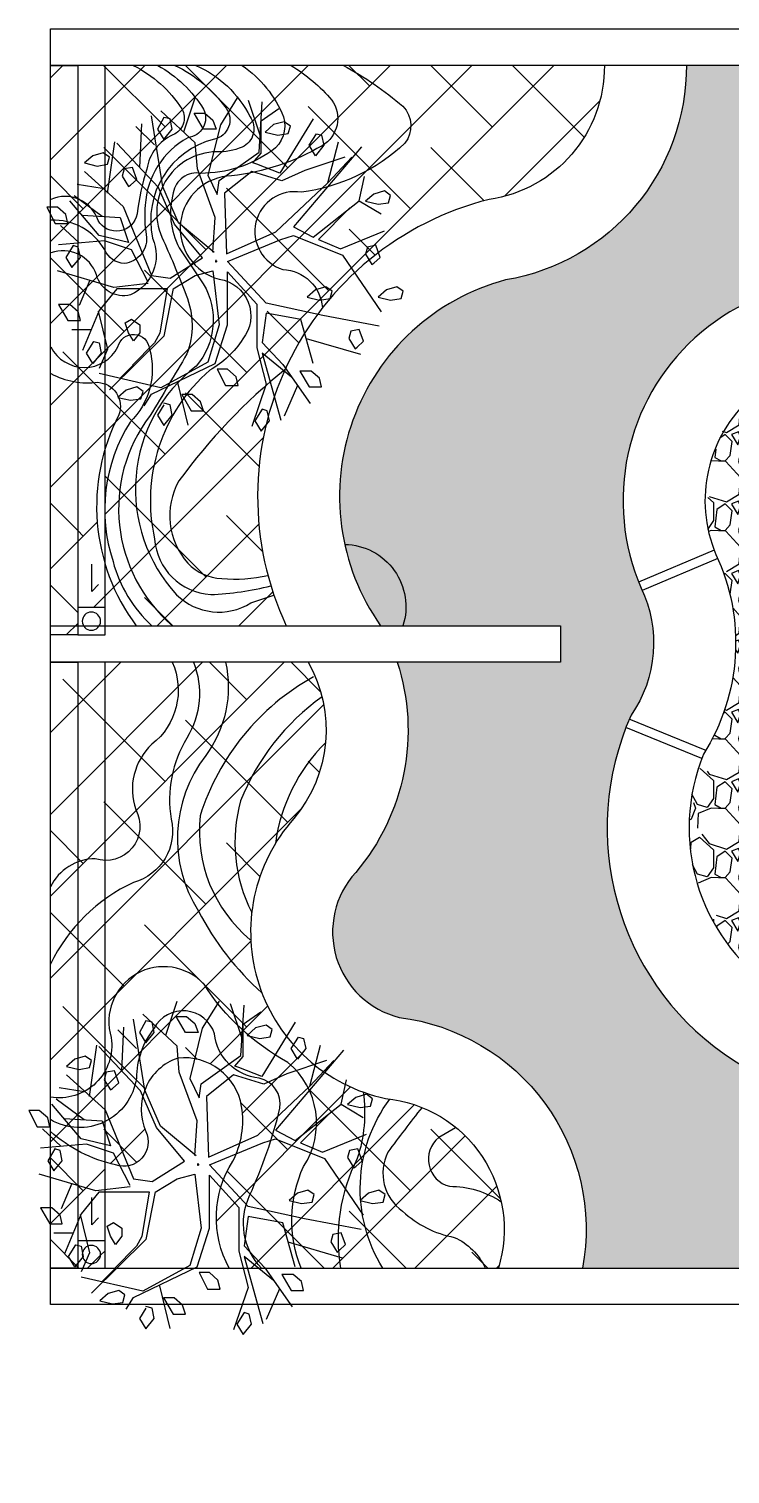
# Model space of a CAD drawing. Header units: millimetres. Extents: x -12551121 to 353735, y 112272 to 285506.
# Drawn here: x 79499 to 83349, y 152996 to 160927 of the extents above; entities that cross this region are included whole.
import ezdxf

# ---------------------------------------------------------------- set-up
doc = ezdxf.new("R2010")
doc.units = ezdxf.units.MM
doc.header["$MEASUREMENT"] = 0
for name, color, linetype in [('+AT9 - Trees', 3, 'Continuous'), ('+AT9-HATCH', 8, 'Continuous'), ('+AT9_Hardscape', 1, 'Continuous'), ('AM-LOW WALL', 2, 'Continuous'), ('AM-SCUPPERDRAIN', 2, 'Continuous'), ('SHEARWALL L9-L28', 4, 'Continuous')]:
    doc.layers.add(name, color=color, linetype=linetype)
pattern_1 = [(45, (4874355.9, 2835157.78), (-224.506403, 224.506403), []), (135, (4874355.9, 2835157.78), (-673.519209, 224.506403), [793.75, -476.25])]

# ---------------------------------------------------------------- blocks, each defined once
blk = doc.blocks.new('FT_1')
at = {"color": 0}
blk.add_lwpolyline([(-75, -75), (-75, 75), (75, 75), (75, -75)], close=True, dxfattribs=at)
blk.add_circle((0, 0), 50, dxfattribs=at)
blk = doc.blocks.new('T26')
at = {"color": 0, "linetype": 'Continuous'}
for points in [[(-471, 1882), (-304, 2376)], [(304, 2376), (61, 1985), (-122, 1251), (15, 970), (46, 1175), (624, 1589), (669, 2319)], [(639, 1837), (471, 2338)], [(-30, 129), (-548, 559), (-776, 1084), (-943, 2118)], [(-46, 133), (-15, 635), (-274, 1346), (-304, 1722), (-806, 2190)], [(654, 2042), (913, 2224)], [(-897, 1692), (-1171, 1962)], [(-1110, 1365), (-1080, 2000)], [(1414, 2072), (928, 1281), (593, 1411), (532, 1433), (654, 1574), (654, 2034)], [(-1916, 1308), (-1354, 798), (-943, -209), (-669, -247), (-198, 49), (-608, 540), (-837, 1072), (-1445, 1719)], [(-1582, 989), (-1475, 1738)], [(1627, 1141), (1780, 1738)], [(1871, 1513), (1293, 1319), (958, 1171), (517, 1308), (122, 989), (152, 110), (867, 430), (1627, 1141), (1977, 1513)], [(2114, 1665), (1125, 502), (1414, 350), (2084, 878), (2403, 688)], [(-1658, 1061), (-2023, 1118)], [(2084, 878), (2160, 1232)], [(-1947, 669), (-1399, 635), (-1278, 274), (-1703, 373), (-2129, 878)], [(-1658, 650), (-2068, 951)], [(1947, 776), (1491, 316), (1810, 183), (2449, 445)], [(-1992, 266), (-2266, 521)], [(-989, -304), (-1232, 167), (-1627, 297), (-2297, 240)], [(2373, -943), (1551, -791), (730, -608), (167, -4), (943, 316), (1125, 373), (1840, 87), (2403, -734)], [(-15, 0), (0, 0), (0, 19)], [(0, -19), (0, 0), (15, 0)], [(-989, -323), (-1491, -380), (-2312, -137)], [(-624, -399), (-304, -209), (-46, -137), (46, -924), (-122, -1468), (-806, -1840), (-1703, -1635)], [(-1049, -2103), (-943, -1935), (-15, -1487), (167, -924), (167, -152), (593, -624), (593, -1259), (730, -1787), (517, -2403)], [(-1840, -274), (-1992, -643)], [(-776, -399), (-1445, -399), (-1703, -715), (-1947, -1297)], [(-624, -395), (-760, -1091), (-1551, -1871)], [(-776, -395), (-715, -395), (-821, -1046), (-897, -1186), (-1217, -1510)], [(-1719, -726), (-1582, -1281), (-1703, -1559)], [(1414, -1487), (1232, -848), (730, -757), (669, -1183), (973, -1502), (1369, -2068)], [(-1825, -996), (-2099, -996)], [(1308, -1122), (2099, -1354)], [(1095, -1688), (669, -1338), (943, -2312)], [(-1202, -1506), (-1399, -1700)], [(-563, -1764), (-411, -2384)], [(1186, -1806), (989, -2255)], [(-760, -2087), (-852, -2240), (-760, -2388), (-639, -2240), (-669, -2087), (-760, -2065)]]:
    blk.add_lwpolyline(points, dxfattribs=at)
for points in [[(0, 1924), (-183, 1924), (-319, 2156), (-167, 2156), (-46, 2053)], [(-669, 2072), (-760, 2091), (-852, 1924), (-760, 1772), (-639, 1924)], [(989, 2030), (837, 1989), (715, 1878), (897, 1837), (1049, 1859), (1080, 1966)], [(1445, 1536), (1354, 1688), (1460, 1856), (1536, 1837), (1567, 1688)], [(-1643, 1578), (-1795, 1536), (-1916, 1430), (-1734, 1384), (-1582, 1411), (-1551, 1513)], [(-1278, 1087), (-1247, 1106), (-1156, 1190), (-1217, 1365), (-1338, 1346), (-1369, 1236)], [(2449, 1023), (2297, 977), (2175, 875), (2357, 829), (2510, 852), (2540, 958)], [(-2342, 551), (-2160, 551), (-2190, 681), (-2312, 787), (-2464, 787)], [(-2008, 205), (-2084, 228), (-2190, 57), (-2099, -91), (-1977, 57)], [(2388, 57), (2327, 232), (2205, 205), (2175, 103), (2266, -49), (2297, -27)], [(1597, -373), (1445, -414), (1323, -521), (1506, -567), (1658, -544), (1688, -437)], [(2479, -414), (2357, -521), (2540, -567), (2692, -544), (2722, -437), (2631, -373)], [(-2008, -734), (-2129, -631), (-2297, -631), (-2160, -863), (-1977, -863)], [(-1323, -894), (-1232, -844), (-1110, -924), (-1110, -1042), (-1202, -1160), (-1278, -1042)], [(1962, -1015), (1932, -1122), (2023, -1274), (2053, -1251), (2145, -1164), (2084, -992)], [(-1795, -1487), (-1886, -1338), (-1780, -1167), (-1703, -1186), (-1673, -1338)], [(167, -1570), (15, -1570), (137, -1810), (319, -1810), (289, -1681)], [(1354, -1829), (1536, -1829), (1506, -1700), (1384, -1597), (1217, -1597)], [(-1156, -1829), (-1308, -1875), (-1430, -1981), (-1247, -2023), (-1095, -2004), (-1065, -1894)], [(-350, -1939), (-502, -1939), (-365, -2175), (-183, -2175), (-228, -2046)], [(563, -2323), (654, -2472), (776, -2323), (745, -2175), (669, -2152)]]:
    blk.add_lwpolyline(points, close=True, dxfattribs=at)

msp = doc.modelspace()

# ---------------------------------------------------------------- hatches: boundary and pattern name
at = {"layer": '+AT9-HATCH'}
h = msp.add_hatch(dxfattribs=at)
h.set_pattern_fill('ANSI38', color=62, scale=100)
h.set_pattern_definition(pattern_1)
h.paths.add_polyline_path([(80811.6, 157928.1, -0.082341), (80557.6, 157911.1, -0.198074), (80371.8, 157995, -0.321113), (80322.6, 158446.7, -0.065291), (80906, 159058.1, -0.228117), (82025.4, 159990.7, 0.375607), (82658.7, 160726.5), (81225.6, 160726.5), (80938.2, 160726.5, -0.077084), (81162.5, 160535.8, -0.437297), (81109.5, 160285.9, -0.10321), (80612.1, 160120.1, 0.869188), (80544.3, 159553, -0.578627), (80673, 159225.3, -0.12714), (80492.2, 159054.4, 0.275976), (80189.1, 158127.9, 0.374205), (80497, 157822.5, 0.050902), (80828, 157870.9, -0.008869)])
h.paths.add_polyline_path([(80844.4, 157819.8), (80717.9, 157776.7, -0.347496), (80310.2, 157822, -0.440965), (80416.9, 159076.2, 0.323003), (80456.6, 159527.7), (80324.3, 159725.6, -0.191566), (80291.9, 160027.7, -0.418677), (80442.8, 160134, 0.152202), (80832.9, 160257.4, 0.323075), (80896.3, 160444, 0.150646), (80669.7, 160726.5), (80414.9, 160726.5, -0.173779), (80713.3, 160444.9, -0.475148), (80669.4, 160277.9, -0.110964), (80529.1, 160252.5, 0.555657), (80238, 159764.6, -0.015607), (80361.6, 159466.1, -0.191219), (80366.3, 159143, -0.005414), (80164.2, 158805.1, 0.398077), (80287.8, 157651.5), (80912.1, 157651.5, -0.02702)])
h.paths.add_polyline_path([(79917.2, 159835, 0.529597), (80093.1, 159911.5, -0.049072), (80147, 160157.3, -0.259096), (80289.3, 160344.6, 0.46164), (80338.4, 160487.3, 0.135838), (80071.3, 160726.5), (79917.2, 160726.5), (79917.2, 159835)], is_closed=False)
h.paths.add_polyline_path([(79917.2, 160726.5), (79767.2, 160726.5), (79767.2, 159994.8, -0.227168), (79878.6, 159875.4, 0.12224), (79917.2, 159835), (79917.2, 160726.5)], is_closed=False)
h.paths.add_polyline_path([(79767.2, 157751.5), (79767.2, 158988.1), (79767.2, 159071.9), (79767.2, 159691.4), (79767.2, 159848.8), (79767.2, 159994.8), (79767.2, 160726.5), (79617.2, 160726.5), (79617.1, 157651.5), (79767.2, 157651.5)])
h.paths.add_polyline_path([(79917.2, 159835, -0.12224), (79878.6, 159875.4, 0.227168), (79767.2, 159994.8), (79767.2, 159848.8, -0.160196), (79915.5, 159713.7, 0.008606), (79917.2, 159709.9), (79917.2, 159835)], is_closed=False)
h.paths.add_polyline_path([(79767.2, 159071.9), (79767.2, 159691.4), (79767.2, 159848.8), (79767.2, 159994.8), (79767.2, 160726.5), (79617.2, 160726.5), (79617.2, 157601.5), (79767.2, 157601.5), (79767.2, 158988.1)])
h.paths.add_polyline_path([(79767.2, 159691.4, -0.205343), (79869.4, 159577.8, 0.1495), (79917.2, 159500.7), (79917.2, 159709.9, -0.008606), (79915.5, 159713.7, 0.160196), (79767.2, 159848.8)])
h.paths.add_polyline_path([(80300.4, 160726.5), (80206.9, 160726.5, -0.126532), (80458.3, 160486.3, -0.516372), (80371.8, 160329.6, 0.258905), (80137.8, 159959, 0.06717), (80143.5, 159797.3, -0.431316), (80022.4, 159639.5, -0.274844), (79917.2, 159709.9), (79917.2, 159500.7, 0.245437), (80056.8, 159466.8, 0.410097), (80178.5, 159778, -0.407508), (80517.1, 160321.2, 0.539524), (80582.1, 160491.3, 0.124208)])
h.paths.add_polyline_path([(79917.2, 159709.9, 0.274844), (80022.4, 159639.5, 0.431316), (80143.5, 159797.3, -0.06717), (80137.8, 159959, -0.258905), (80371.8, 160329.6, 0.516372), (80458.3, 160486.3, 0.126532), (80206.9, 160726.5), (80071.3, 160726.5, -0.135838), (80338.4, 160487.3, -0.46164), (80289.3, 160344.6, 0.259096), (80147, 160157.3, 0.049072), (80093.1, 159911.5, -0.529597), (79917.2, 159835)])
h.paths.add_polyline_path([(79917.2, 158622), (79917.2, 158348.2, -0.124911), (80054.7, 158769.5, 0.274773), (80160.9, 159170.5, 0.861184), (79987.9, 159181.3, -0.130426), (79917.2, 159102.4), (79917.2, 158978.5, -0.408389), (79993.2, 158809.7, 0.046276)])
h.paths.add_polyline_path([(79917.2, 158978.5, 0.077002), (79877.7, 158987.3, -0.06264), (79767.2, 158988.1), (79767.2, 157751.5), (79917.2, 157751.5), (79917.2, 157991, -0.146968), (79917.2, 158622), (79917.2, 158978.5)], is_closed=False)
h.paths.add_polyline_path([(79767.2, 159071.9), (79767.2, 159691.4), (79767.2, 159848.8), (79767.2, 159994.8), (79767.2, 160726.5), (79617.2, 160726.5), (79617.1, 157651.5), (79767.2, 157651.5), (79767.2, 157751.5), (79767.2, 158988.1)])
h.paths.add_polyline_path([(79917.2, 159500.7, -0.1495), (79869.4, 159577.8, 0.205343), (79767.2, 159691.4), (79767.2, 159071.9, 0.192219), (79917.2, 159102.4), (79917.2, 159500.7)], is_closed=False)
h.paths.add_polyline_path([(79917.2, 159102.4, -0.192219), (79767.2, 159071.9), (79767.2, 158988.1, 0.06264), (79877.7, 158987.3, -0.077002), (79917.2, 158978.5), (79917.2, 159102.4)], is_closed=False)
h.paths.add_polyline_path([(80088, 157651.5), (80174.2, 157651.5, -0.144337), (79960.9, 158004.7, -0.063383), (79917.2, 158228), (79917.2, 157991, 0.087307)])
h.paths.add_polyline_path([(79917.2, 157991), (79917.2, 157751.5), (79917.2, 157651.5), (80088, 157651.5, -0.087307)])
h.paths.add_polyline_path([(80669.7, 160726.5, -0.150646), (80896.3, 160444, -0.323075), (80832.9, 160257.4, -0.152202), (80442.8, 160134, 0.418677), (80291.9, 160027.7, 0.191566), (80324.3, 159725.6), (80456.6, 159527.7, -0.323003), (80416.9, 159076.2, 0.440965), (80310.2, 157822, 0.347496), (80717.9, 157776.7), (80844.4, 157819.8, -0.007985), (80828, 157870.9, -0.050902), (80497, 157822.5, -0.374205), (80189.1, 158127.9, -0.275976), (80492.2, 159054.4, 0.12714), (80673, 159225.3, 0.578627), (80544.3, 159553, -0.869188), (80612.1, 160120.1, 0.10321), (81109.5, 160285.9, 0.437297), (81162.5, 160535.8, 0.077084), (80938.2, 160726.5), (80669.7, 160726.5)], is_closed=False)
h.paths.add_polyline_path([(80300.4, 160726.5, -0.124208), (80582.1, 160491.3, -0.539524), (80517.1, 160321.2, 0.407508), (80178.5, 159778, -0.410097), (80056.8, 159466.8, -0.245437), (79917.2, 159500.7), (79917.2, 159102.4, 0.130426), (79987.9, 159181.3, -0.861184), (80160.9, 159170.5, -0.274773), (80054.7, 158769.5, 0.124911), (79917.2, 158348.2, 0.033422), (79917.2, 158228, 0.063383), (79960.9, 158004.7, 0.144337), (80174.2, 157651.5), (80287.8, 157651.5, -0.398077), (80164.2, 158805.1, 0.005414), (80366.3, 159143, 0.191219), (80361.6, 159466.1, 0.015607), (80238, 159764.6, -0.555657), (80529.1, 160252.5, 0.110964), (80669.4, 160277.9, 0.475148), (80713.3, 160444.9, 0.173779), (80414.9, 160726.5)])
h.paths.add_polyline_path([(80906, 159058.1, 0.065291), (80322.6, 158446.7, 0.321113), (80371.8, 157995, 0.198074), (80557.6, 157911.1, 0.082341), (80811.6, 157928.1, -0.17386)], flags=16)
h.paths.add_polyline_path([(79917.2, 158622, -0.046276), (79993.2, 158809.7, 0.408389), (79917.2, 158978.5)], flags=16)
h = msp.add_hatch(dxfattribs=at)
h.set_pattern_fill('GRAVEL', color=252, scale=15, angle=270)
h.set_pattern_definition([(138.0127875, (4883302.352, 2848901.115), (-3428.99999979, 3048.00000024), [51.258216, -5074.572546]), (94.969741, (4883264.252, 2848935.405), (381.000021705, -4571.99999819), [87.960708, -8708.107334]), (42.5104471, (4883256.632, 2849023.035), (-4190.99999854, -3810.00000161), [62.022228, -6140.20842]), (177.273689, (4883161.382, 2849171.625), (7619.99999996, -381.0000008), [80.100678, -7929.965614]), (202.83365418, (4883081.372, 2849175.435), (4571.999999933, 1905.00000016), [78.545055, -7775.971162]), (267.273689, (4883008.982, 2849144.955), (381.0000008, 7619.99999996), [80.100678, -7929.965614]), (307.69424047, (4883005.172, 2849064.945), (-3810.000000285, 4952.99999978), [105.92905, -10486.967297]), (342.25532837, (4883069.942, 2848981.125), (8381.99999977, -2667.000000717), [100.007928, -9900.78849]), (31.42956562, (4883165.192, 2848950.645), (4952.999999734, 3048.00000043), [80.37195, -7956.831855]), (85.2363583, (4883233.772, 2848992.555), (-381.00000066, -4190.99999994), [91.756992, -4496.090543]), (132.3974378, (4883241.392, 2849083.995), (-4191.00000016, 4571.999999854), [118.661688, -11747.515877]), (48.8140748, (4883157.572, 2848794.435), (2286.00000019, 2666.99999984), [40.50068, -4009.584874]), (81.4692344, (4883184.242, 2848824.915), (-761.999999136, -4953.000000133), [77.052297, -7628.19585]), (135, (4883195.67, 2848901.11), (-381, 5e-13), [53.8814, -484.933966]), (113.1985905, (4883241.39, 2848927.785), (761.99999987, -1905.00000005), [29.016198, -2872.593355]), (201.8014095, (4883229.96, 2848954.455), (1143, 381.0000001), [41.034843, -2010.712949]), (300.9637565, (4883191.86, 2848939.215), (761.99999996, -1143), [66.64795, -2154.944723]), (71.5650512, (4883226.15, 2848882.06), (-381, -762), [48.19307, -1156.634718]), (286.38954033, (4883229.962, 2849175.435), (1143, -3810), [67.5132, -6683.824]), (340.34617594, (4883249.012, 2849110.665), (-4190.99999995, 1524.00000014), [56.63984, -5607.332352]), (203.1985905, (4883302.35, 2848882.065), (1905.00000005, 761.99999987), [58.032015, -2843.577538]), (253.61045967, (4883249.012, 2848859.205), (1142.99999973, 3810.00000008), [67.5132, -6683.824]), (249.4439548, (4882993.742, 2849175.435), (762, 1905), [65.10528, -3190.160147]), (204.7751406, (4882970.882, 2849114.475), (4190.99999897, 1905.00000227), [54.550818, -5400.539007]), (336.8014095, (4882921.35, 2848878.255), (1905.00000005, -761.9999999), [58.032015, -2843.577538]), (287.35402464, (4882974.692, 2848855.395), (-1524.00000032, 4952.9999999), [63.86741, -6322.856397]), (339.4439548, (4882921.352, 2849064.945), (-1905, 762), [32.55264, -3222.712787]), (11.3099325, (4882921.35, 2848901.115), (1524, 381), [19.42719, -1923.299245]), (75.9637565, (4882940.4, 2848904.92), (-381, -1143), [78.545055, -1492.358188]), (96.00900596, (4882959.452, 2848981.125), (381.0000002, -3809.99999998), [72.79005, -7206.20473]), (213.6900675, (4883157.57, 2848939.21), (762, 381), [54.948582, -1318.766454]), (263.1572266, (4883111.852, 2848908.735), (-761.99999966, -6477.00000004), [95.933514, -9497.40136]), (330.9453959, (4883100.422, 2848813.485), (-2666.99999998, 1524.00000004), [39.226236, -3883.408848]), (360, (4883134.7, 2848794.43), (381, 381), [22.86, -358.14]), (30.25643716, (4882970.882, 2848988.745), (-2667.0000001, -1523.99999981), [52.930044, -5240.091116]), (318.0127875, (4883016.602, 2849015.415), (3428.99999978, -3048.00000025), [102.516432, -5023.31433]), (270, (4883092.8, 2848946.83), (381, -381), [99.06, -281.94]), (235.3048465, (4883092.802, 2848847.775), (-2666.99999794, -3810.00000144), [60.241434, -5963.897509]), (164.0546041, (4883058.51, 2848798.245), (-1524, 380.99999997), [55.474362, -2718.247506]), (117.64597536, (4883005.172, 2848813.485), (-3809.999999495, 7239.000000266), [90.321765, -8941.869663]), (85.42607874, (4882963.262, 2848893.495), (381, 4953), [95.55442, -9459.876968])])
h.paths.add_polyline_path([(84920.4, 155759.8, -0.329551), (85820.3, 155911.1, 0.723695), (86863.5, 156827.1, -0.281381), (86771.4, 158338.6, 0.72447), (86036.3, 159136.8, -0.263731), (84347.4, 158993, 0.720238), (83271, 158043.2, -0.255579), (83202.8, 156946.4, 0.803232)])
h.paths.add_polyline_path([(83417.2, 157451.5), (83417.2, 157651.5), (86517.2, 157651.5), (86517.2, 157451.5)], flags=16)
h = msp.add_hatch(dxfattribs=at)
h.set_pattern_fill('ANSI38', color=62, scale=100)
h.set_pattern_definition(pattern_1)
h.paths.add_polyline_path([(82092.5, 154490.6, 0.248728), (81657.4, 155008.5, 0.008929), (81469.3, 154762.4, 0.368878), (81550.9, 154439.1, 0.142826), (81834.6, 154295.4, -0.183433), (82004.9, 154126.5), (82076.5, 154126.5, 0.128267)])
h.paths.add_polyline_path([(81210.5, 154126.5), (81442.3, 154126.5), (82004.9, 154126.5, 0.183433), (81834.6, 154295.4, -0.142826), (81550.9, 154439.1, -0.368878), (81469.3, 154762.4, -0.008929), (81657.4, 155008.5, 0.071716), (81457.3, 155057.8, -0.034069), (81335, 155092.4, -0.112603), (81301.9, 154727.5, 0.163369)])
h.paths.add_polyline_path([(79917.2, 156151.5), (79917.2, 155208.3, 0.165617), (79951.2, 155391.5, -0.797675), (80460.5, 155684, 0.125108), (80921.5, 155255.2, -0.382841), (81007.1, 154684.4, 0.206384), (80993.5, 154126.5), (81210.5, 154126.5, -0.163369), (81301.9, 154727.5, 0.112603), (81335, 155092.4, -0.218325), (80778.4, 155636.8, -0.088639), (80429.6, 156085.2, -0.314279), (80469.8, 156939.8, 0.218382), (80578.4, 157451.5), (80402.5, 157451.5, -0.238407), (80365.7, 157035.2, 0.17784), (80280, 156590.8, -0.403301), (80073.3, 156243.1, 0.047402)])
h.paths.add_polyline_path([(79917.2, 155208.3), (79917.2, 154930.5, 0.247247), (80089, 155168.5, -0.165687), (80186, 155442.5, -0.665978), (80518.4, 155412.6, 0.356132), (80763.7, 155168.6, -0.404504), (80877.1, 155004, -0.047449), (80711, 154525.8, 0.310246), (80776.5, 154126.5), (80993.5, 154126.5, -0.206384), (81007.1, 154684.4, 0.382841), (80921.5, 155255.2, -0.125108), (80460.5, 155684, 0.797675), (79951.2, 155391.5, -0.165617)])
h.paths.add_polyline_path([(80599.1, 154126.5), (80776.5, 154126.5, -0.310246), (80711, 154525.8, 0.047449), (80877.1, 155004, 0.404504), (80763.7, 155168.6, -0.356132), (80518.4, 155412.6, 0.665978), (80186, 155442.5, 0.165687), (80089, 155168.5, -0.247247), (79917.2, 154930.5), (79917.2, 154708.6, 0.018509), (79975.3, 154693.2, 0.663173), (80141.3, 154877, -0.438935), (80315.9, 155279.6, -0.396169), (80667, 155013.2, -0.161541), (80618.6, 154713.2, 0.27532)])
h.paths.add_polyline_path([(79917.2, 154708.6), (79917.2, 154930.5, -0.123746), (79767.2, 154897.9), (79767.2, 154771.2, 0.050173), (79917.2, 154708.6)], is_closed=False)
h.paths.add_polyline_path([(79917.2, 154276.5), (79917.2, 154708.6, -0.050173), (79767.2, 154771.2), (79767.2, 154276.5), (79917.2, 154276.5)], is_closed=False)
h.paths.add_polyline_path([(79767.2, 154276.5), (79767.2, 154771.2, -0.056475), (79617.2, 154875.8), (79617.2, 154126.5), (79767.2, 154126.5), (79767.2, 154276.5)], is_closed=False)
h.paths.add_polyline_path([(79767.2, 155079.5), (79767.2, 154897.9, 0.123746), (79917.2, 154930.5), (79917.2, 155208.3, -0.176465)])
h.paths.add_polyline_path([(79617.2, 155064.9), (79617.2, 154941.4, 0.12597), (79767.2, 154897.9), (79767.2, 155079.5, -0.132711), (79617.2, 155064.9)], is_closed=False)
h.paths.add_polyline_path([(79767.2, 154771.2), (79767.2, 154897.9, -0.12597), (79617.2, 154941.4), (79617.2, 154875.8, 0.056475), (79767.2, 154771.2)], is_closed=False)
h.paths.add_polyline_path([(79917.2, 154126.5), (79917.2, 154276.5), (79767.2, 154276.5), (79767.2, 154126.5)])
h.paths.add_polyline_path([(79917.2, 156151.5, -0.047402), (80073.3, 156243.1, 0.403301), (80280, 156590.8, -0.17784), (80365.7, 157035.2, 0.238407), (80402.5, 157451.5), (80285.5, 157451.5, -0.346969), (80173.7, 157001, 0.29469), (80085.6, 156642.4, -0.576196), (79917.2, 156363.8)])
h.paths.add_polyline_path([(79917.2, 156363.8, -0.073355), (79863.1, 156372.9, 0.089331), (79767.2, 156355.2), (79767.2, 156017.1, -0.052794), (79917.2, 156151.5), (79917.2, 156363.8)], is_closed=False)
h.paths.add_polyline_path([(79617.2, 155794.9, -0.070407), (79767.2, 156017.1), (79767.2, 156355.2, 0.191133), (79617.2, 156218.8), (79617.2, 155794.9)], is_closed=False)
h.paths.add_polyline_path([(79617.2, 155064.9, 0.132711), (79767.2, 155079.5), (79767.2, 156017.1, 0.070407), (79617.2, 155794.9), (79617.2, 155064.9)], is_closed=False)
h.paths.add_polyline_path([(79917.2, 156151.5, 0.052794), (79767.2, 156017.1), (79767.2, 155079.5, 0.176465), (79917.2, 155208.3), (79917.2, 156151.5)], is_closed=False)
h.paths.add_polyline_path([(79917.2, 156363.8, 0.576196), (80085.6, 156642.4, -0.29469), (80173.7, 157001, 0.346969), (80285.5, 157451.5), (79917.2, 157451.5)])
h.paths.add_polyline_path([(79917.2, 157451.5), (79767.2, 157451.5), (79767.2, 156355.2, -0.089331), (79863.1, 156372.9, 0.073355), (79917.2, 156363.8), (79917.2, 157451.5)], is_closed=False)
h.paths.add_polyline_path([(79617.2, 156218.8, -0.191133), (79767.2, 156355.2), (79767.2, 157451.5), (79617.2, 157451.5), (79617.2, 156218.8)], is_closed=False)
h.paths.add_polyline_path([(80778.4, 155636.8, -0.120956), (80722.5, 156078.6, -0.18838), (80661.6, 156691, -0.143891), (81108.4, 157261.2, 0.068182), (81032.4, 157451.5), (80578.4, 157451.5, -0.218382), (80469.8, 156939.8, 0.314279), (80429.6, 156085.2, 0.088639)])
h.paths.add_polyline_path([(80852.7, 156457.3, -0.045736), (80954.3, 156594.2, 0.239811), (81108.4, 157261.2, 0.143891), (80661.6, 156691, 0.18838), (80722.5, 156078.6, -0.108452)])
h.paths.add_polyline_path([(79892.2, 154200.1, 1.000125), (79792.2, 154202.9, 0.999875)], flags=16)
h.paths.add_polyline_path([(79792.2, 154202.9, -0.999875), (79892.2, 154200.1, -1.000125)], flags=16)
at = {"layer": '+AT9_Hardscape'}
h = msp.add_hatch(dxfattribs=at)
h.set_pattern_fill('CTYSQMK2', color=8, scale=30)
h.set_pattern_definition([(0, (84.85, 0), (360, 360), [550.293, -169.707]), (90, (0, 84.85), (-360, 360), [550.293, -169.707]), (45, (275.15, 360), (-360.0008, 360.0008), [120, -389.118]), (315, (275.15, 360), (360.0008, 360.0008), [120, -389.118]), (45, (360, 275.15), (-360.0008, 360.0008), [120, -389.118]), (315, (360, 444.85), (360.0008, 360.0008), [120, -389.118])])
h.paths.add_polyline_path([(95542.2, 135625.8), (95542.2, 133951.5), (99592.2, 133951.5), (99592.2, 135625.8)])
h.paths.add_polyline_path([(95442.2, 135626.5), (92492.2, 135626.5), (92492.2, 133951.5), (95442.2, 133951.5)])
h.paths.add_polyline_path([(86667.2, 154126.5), (89017.2, 154126.5), (89017.2, 156901.5), (89017.2, 158901.5), (89017.2, 160726.5), (83108.8, 160726.5, -0.368016), (82116.6, 159549.5, 0.400968), (81233.3, 158097.9, -0.502579), (81552.6, 157651.5), (82417.2, 157651.5), (82417.2, 157451.5), (81521.7, 157451.5, -0.260582), (81293.2, 156298.1, 0.568011), (81532.8, 155502.1, -0.431088), (82539.1, 154126.6), (84517.2, 154126.6), (84517.2, 154126.5), (85117.2, 154126.5), (86517.2, 154126.5), (86667.2, 154126.5)], is_closed=False)
h.paths.add_polyline_path([(81233.3, 158097.9, 0.100153), (81430.3, 157651.6), (81552.6, 157651.6, 0.502444), (81233.3, 158097.9)])
h.paths.add_polyline_path([(85238.3, 155441.1, -0.820638), (82804.8, 157160.3, 0.270102), (82860.7, 157858, -0.715586), (84551, 159394.8, 0.266542), (85807, 159525.6, -0.740066), (87167.1, 158124.3, 0.290314), (87254.2, 157054.8, -0.735985), (85608, 155514.1, 0.328819)], flags=16)
h.paths.add_polyline_path([(84920.4, 155759.8, -0.803232), (83202.8, 156946.4, 0.255579), (83271, 158043.2, -0.720238), (84347.4, 158993, 0.263731), (86036.3, 159136.8, -0.72447), (86771.4, 158338.6, 0.281381), (86863.5, 156827.1, -0.723695), (85820.3, 155911.1, 0.329551)], flags=0)
h.paths.add_polyline_path([(83417.2, 157651.5), (86517.2, 157651.5), (86517.2, 157451.5), (83417.2, 157451.5), (83417.2, 157651.5)], is_closed=False, flags=0)

# ---------------------------------------------------------------- linework, layer by layer
at = {"layer": '+AT9_Hardscape', "elevation": 0}
for points in [[(80300.4, 160726.5, -0.124223), (80582.1, 160491.3, -0.539524), (80517.1, 160321.2, 0.407508), (80178.5, 159778, -0.410097), (80056.8, 159466.8, -0.409982), (79869.4, 159577.8, 0.419567), (79620.1, 159697.9)], [(80206.9, 160726.5, -0.126546), (80458.3, 160486.3, -0.516372), (80371.8, 160329.6, 0.258905), (80137.8, 159959, 0.06717), (80143.5, 159797.3, -0.431316), (80022.4, 159639.5, -0.284124), (79915.5, 159713.7, 0.283792), (79620.1, 159876.5)], [(80071.3, 160726.5, -0.135855), (80338.4, 160487.3, -0.46164), (80289.3, 160344.6, 0.259096), (80147, 160157.3, 0.049072), (80093.1, 159911.5, -0.696958), (79878.6, 159875.4, 0.450629), (79620.1, 159990.9)], [(80414.9, 160726.5, -0.1738), (80713.3, 160444.9, -0.475148), (80669.4, 160277.9, -0.110964), (80529.1, 160252.5, 0.555657), (80238, 159764.6, -0.015607), (80361.6, 159466.1, -0.191219), (80366.3, 159143, -0.005414), (80164.2, 158805.1, 0.398077), (80287.8, 157651.5)], [(80669.7, 160726.5, -0.150646), (80896.3, 160444, -0.323075), (80832.9, 160257.4, -0.152202), (80442.8, 160134, 0.418677), (80291.9, 160027.7, 0.191566), (80324.3, 159725.6), (80456.6, 159527.7, -0.323003), (80416.9, 159076.2, 0.440965), (80310.2, 157822, 0.347496), (80717.9, 157776.7), (80844.4, 157819.8)], [(80938.2, 160726.5, -0.077094), (81162.5, 160535.8, -0.437297), (81109.5, 160285.9, -0.10321), (80612.1, 160120.1, 0.869188), (80544.3, 159553, -0.578627), (80673, 159225.3, -0.12714), (80492.2, 159054.4, 0.275976), (80189.1, 158127.9, 0.374205), (80497, 157822.5, 0.050902), (80828, 157870.9)], [(81225.6, 160726.5, -0.050552), (81552.6, 160502.2, -0.365501), (81563.7, 160299, -0.154417), (80995.2, 160030.2, 0.935081), (80892.7, 159606.4, -0.38288), (81110.1, 159396.7)], [(82658.7, 160726.5, -0.375607), (82025.4, 159990.7, 0.471129), (80912.1, 157651.5)], [(83108.7, 160730, -0.368866), (82116.6, 159549.5, 0.522087), (81430.3, 157651.6)], [(79620.1, 159181.3, 0.612583), (79987.9, 159181.3, -0.861184), (80160.9, 159170.5, -0.274773), (80054.7, 158769.5, 0.224647), (79960.9, 158004.7, 0.144337), (80174.2, 157651.5)], [(79620.1, 159034.9, 0.151321), (79877.7, 158987.3, -0.501151), (79993.2, 158809.7, 0.286746), (80088, 157651.5)], [(80906, 159058.1, 0.065291), (80322.6, 158446.7, 0.321113), (80371.8, 157995, 0.198074), (80557.6, 157911.1, 0.082341), (80811.6, 157928.1)], [(81233.3, 158097.9, -0.502579), (81552.6, 157651.5)], [(80402.5, 157451.5, -0.238407), (80365.7, 157035.2, 0.17784), (80280, 156590.8, -0.403301), (80073.3, 156243.1, 0.172071), (79617.2, 155794.9)], [(80285.5, 157451.5, -0.346969), (80173.7, 157001, 0.29469), (80085.6, 156642.4, -0.678217), (79863.1, 156372.9, 0.285337), (79617.2, 156218.8)], [(80578.4, 157451.5, -0.218382), (80469.8, 156939.8, 0.314279), (80429.6, 156085.2, 0.088779), (80779.1, 155636.2)], [(81032.4, 157451.5, -0.313113), (80954.3, 156594.2, 0.576702), (81457.3, 155057.8, -0.474383), (82076.5, 154126.5)], [(81521.6, 157451.6, -0.260615), (81293.2, 156298.1, 0.568011), (81532.8, 155502.1, -0.431088), (82539.1, 154126.6)], [(81061.5, 157371, 0.192239), (80439.3, 156609, 0.251836), (80714.5, 155928.6)], [(81108.7, 157261.4, 0.143966), (80661.6, 156691, 0.188495), (80722.7, 156078.3)], [(81126.7, 157009.3, 0.164462), (80852.7, 156457.3)], [(80993.5, 154126.5, -0.206384), (81007.1, 154684.4, 0.382841), (80921.5, 155255.2, -0.125108), (80460.5, 155684, 0.797675), (79951.2, 155391.5, -0.508891), (79617.2, 155064.9)], [(80776.5, 154126.5, -0.310246), (80711, 154525.8, 0.047449), (80877.1, 155004, 0.404504), (80763.7, 155168.6, -0.356132), (80518.4, 155412.6, 0.665978), (80186, 155442.5, 0.165687), (80089, 155168.5, -0.534437), (79617.2, 154941.4)], [(80599.1, 154126.5, -0.27532), (80618.6, 154713.2, 0.161541), (80667, 155013.2, 0.396169), (80315.9, 155279.6, 0.438935), (80141.3, 154877, -0.663173), (79975.3, 154693.2, -0.125709), (79617.2, 154875.8)], [(81335, 155092.4, -0.112603), (81301.9, 154727.5, 0.163369), (81210.5, 154126.5)], [(81442.3, 154126.5, -0.307112), (81480.4, 155054.7)], [(81657.4, 155008.5, 0.008929), (81469.3, 154762.4, 0.368878), (81550.9, 154439.1, 0.142826), (81834.6, 154295.4, -0.183433), (82004.9, 154126.5)], [(81842.1, 154896.6), (81749.3, 154842.9, 0.622584), (81808.5, 154575.8, -0.147128), (82092.5, 154490.6)]]:
    msp.add_lwpolyline(points, format="xyb", dxfattribs=at)
for points in [[(85238.3, 155441.1, -0.328819), (85608, 155514.1, 0.735985), (87254.2, 157054.8, -0.290314), (87167.1, 158124.3, 0.740066), (85807, 159525.6, -0.266542), (84551, 159394.8, 0.715586), (82860.7, 157858, -0.270102), (82804.8, 157160.3, 0.820638)], [(84920.4, 155759.8, -0.329551), (85820.3, 155911.1, 0.723695), (86863.5, 156827.1, -0.281381), (86771.4, 158338.6, 0.72447), (86036.3, 159136.8, -0.263731), (84347.4, 158993, 0.720238), (83271, 158043.2, -0.255579), (83202.8, 156946.4, 0.803232)]]:
    msp.add_lwpolyline(points, format="xyb", close=True, dxfattribs=at)
for points in [[(83261.2, 158066.2), (82846.8, 157890.7)], [(83280.7, 158020.2), (82866.3, 157844.7)], [(83212.2, 156969.5), (82795.5, 157139.4)], [(83193.3, 156923.2), (82776.6, 157093.1)]]:
    msp.add_lwpolyline(points, dxfattribs=at)
at = {"layer": 'AM-LOW WALL'}
for points in [[(79617.2, 160726.5), (79767.2, 160726.5), (79767.2, 157601.5), (79617.2, 157601.5)], [(79617.2, 157451.5), (79767.2, 157451.5), (79767.2, 154126.5), (79617.2, 154126.5)]]:
    msp.add_lwpolyline(points, close=True, dxfattribs=at)
at = {"layer": 'AM-LOW WALL', "elevation": 0}
for points in [[(79617.2, 160726.5), (79767.2, 160726.5), (79767.2, 157601.5), (79617.2, 157601.5)], [(79617.2, 157451.5), (79767.2, 157451.5), (79767.2, 154126.5), (79617.2, 154126.5)]]:
    msp.add_lwpolyline(points, close=True, dxfattribs=at)
at = {"layer": 'AM-SCUPPERDRAIN', "color": 9}
for points in [[(79917.2, 157751.5), (79917.2, 160726.5)], [(79881.2, 157877.2), (79843.7, 157839.7), (79843.7, 157989.7)], [(79917.2, 154276.5), (79917.2, 157451.5)], [(79881.2, 154402.2), (79843.7, 154364.7), (79843.7, 154514.7)]]:
    msp.add_lwpolyline(points, dxfattribs=at)
at = {"layer": 'AM-SCUPPERDRAIN', "color": 9, "elevation": 0}
for points in [[(79917.2, 157751.5), (79917.2, 160726.5)], [(79881.2, 157877.1), (79843.7, 157839.6), (79843.7, 157989.6)], [(79917.2, 154276.5), (79917.2, 157451.5)], [(79881.2, 154402.1), (79843.7, 154364.6), (79843.7, 154514.6)]]:
    msp.add_lwpolyline(points, dxfattribs=at)
at = {"layer": 'SHEARWALL L9-L28', "color": 1}
for p, q in [((79617.2, 160926.6, 0), (89242.2, 160926.6, 0)), ((79617.2, 160726.6, 0), (79617.2, 160926.6, 0)), ((79617.2, 160926.6, 0), (89242.2, 160926.6, 0)), ((79617.2, 160726.6, 0), (79617.2, 160926.6, 0)), ((79617.2, 160926.6, 0), (89242.2, 160926.6, 0)), ((79617.2, 160726.6, 0), (79617.2, 160926.6, 0)), ((79617.2, 160926.6, 0), (89242.2, 160926.6, 0)), ((79617.2, 160726.6, 0), (79617.2, 160926.6, 0)), ((79617.2, 160926.6, 0), (89242.2, 160926.6, 0)), ((79617.2, 160726.6, 0), (79617.2, 160926.6, 0)), ((79617.2, 160926.6, 0), (89242.2, 160926.6, 0)), ((79617.2, 160726.6, 0), (79617.2, 160926.6, 0)), ((79617.2, 160926.6, 0), (89242.2, 160926.6, 0)), ((79617.2, 160726.6, 0), (79617.2, 160926.6, 0)), ((79617.2, 160926.5, 0), (89242.2, 160926.5, 0)), ((79617.2, 160726.5, 0), (79617.2, 160926.5, 0)), ((79617.2, 160926.5), (89242.2, 160926.5)), ((79617.2, 160726.5), (79617.2, 160926.5)), ((79617.2, 160926.5, 0), (89242.2, 160926.5, 0)), ((79617.2, 160726.5, 0), (79617.2, 160926.5, 0)), ((79617.2, 160926.5, 0), (89242.2, 160926.5, 0)), ((79617.2, 160726.5, 0), (79617.2, 160926.5, 0)), ((79617.2, 160926.5, 0), (89242.2, 160926.5, 0)), ((79617.2, 160726.5, 0), (79617.2, 160926.5, 0)), ((79617.2, 160926.5, 0), (89242.2, 160926.5, 0)), ((79617.2, 160726.5, 0), (79617.2, 160926.5, 0)), ((79617.2, 160926.5, 0), (89242.2, 160926.5, 0)), ((79617.2, 160726.5, 0), (79617.2, 160926.5, 0)), ((89017.2, 160726.6, 0), (79617.2, 160726.6, 0)), ((89017.2, 160726.6, 0), (79617.2, 160726.6, 0)), ((89017.2, 160726.6, 0), (79617.2, 160726.6, 0)), ((89017.2, 160726.6, 0), (79617.2, 160726.6, 0)), ((89017.2, 160726.6, 0), (79617.2, 160726.6, 0)), ((89017.2, 160726.6, 0), (79617.2, 160726.6, 0)), ((89017.2, 160726.6, 0), (79617.2, 160726.6, 0)), ((89017.2, 160726.5, 0), (79617.2, 160726.5, 0)), ((89017.2, 160726.5), (79617.2, 160726.5)), ((89017.2, 160726.5, 0), (79617.2, 160726.5, 0)), ((89017.2, 160726.5, 0), (79617.2, 160726.5, 0)), ((89017.2, 160726.5, 0), (79617.2, 160726.5, 0)), ((89017.2, 160726.5, 0), (79617.2, 160726.5, 0)), ((89017.2, 160726.5, 0), (79617.2, 160726.5, 0))]:
    msp.add_line(p, q, dxfattribs=at)
at = {"layer": 'SHEARWALL L9-L28', "color": 1, "elevation": 0}
for points in [[(79617.1, 157651.6), (82417.2, 157651.6), (82417.2, 157451.6), (79617.1, 157451.6)], [(79617.1, 157651.6), (82417.2, 157651.6), (82417.2, 157451.6), (79617.1, 157451.6)], [(79617.1, 157651.6), (82417.2, 157651.6), (82417.2, 157451.6), (79617.1, 157451.6)], [(79617.1, 157651.6), (82417.2, 157651.6), (82417.2, 157451.6), (79617.1, 157451.6)], [(79617.1, 157651.6), (82417.2, 157651.6), (82417.2, 157451.6), (79617.1, 157451.6)], [(79617.1, 157651.6), (82417.2, 157651.6), (82417.2, 157451.6), (79617.1, 157451.6)], [(79617.1, 157651.6), (82417.2, 157651.6), (82417.2, 157451.6), (79617.1, 157451.6)], [(79617.1, 157651.5), (82417.2, 157651.5), (82417.2, 157451.5), (79617.1, 157451.5)], [(79617.1, 157651.5), (82417.2, 157651.5), (82417.2, 157451.5), (79617.1, 157451.5)], [(79617.1, 157651.5), (82417.2, 157651.5), (82417.2, 157451.5), (79617.1, 157451.5)], [(79617.1, 157651.5), (82417.2, 157651.5), (82417.2, 157451.5), (79617.1, 157451.5)], [(79617.1, 157651.5), (82417.2, 157651.5), (82417.2, 157451.5), (79617.1, 157451.5)], [(79617.1, 157651.5), (82417.2, 157651.5), (82417.2, 157451.5), (79617.1, 157451.5)], [(79617.1, 154126.6), (84517.2, 154126.6), (84517.2, 153926.6), (79617.1, 153926.6)], [(79617.1, 154126.6), (84517.2, 154126.6), (84517.2, 153926.6), (79617.1, 153926.6)], [(79617.1, 154126.6), (84517.2, 154126.6), (84517.2, 153926.6), (79617.1, 153926.6)], [(79617.1, 154126.6), (84517.2, 154126.6), (84517.2, 153926.6), (79617.1, 153926.6)], [(79617.1, 154126.6), (84517.2, 154126.6), (84517.2, 153926.6), (79617.1, 153926.6)], [(79617.1, 154126.6), (84517.2, 154126.6), (84517.2, 153926.6), (79617.1, 153926.6)], [(79617.1, 154126.6), (84517.2, 154126.6), (84517.2, 153926.6), (79617.1, 153926.6)], [(79617.1, 154126.5), (84517.2, 154126.5), (84517.2, 153926.5), (79617.1, 153926.5)], [(79617.1, 154126.5), (84517.2, 154126.5), (84517.2, 153926.5), (79617.1, 153926.5)], [(79617.1, 154126.5), (84517.2, 154126.5), (84517.2, 153926.5), (79617.1, 153926.5)], [(79617.1, 154126.5), (84517.2, 154126.5), (84517.2, 153926.5), (79617.1, 153926.5)], [(79617.1, 154126.5), (84517.2, 154126.5), (84517.2, 153926.5), (79617.1, 153926.5)], [(79617.1, 154126.5), (84517.2, 154126.5), (84517.2, 153926.5), (79617.1, 153926.5)]]:
    msp.add_lwpolyline(points, close=True, dxfattribs=at)
at = {"layer": 'SHEARWALL L9-L28', "color": 1}
for points in [[(79617.1, 157651.5), (82417.2, 157651.5), (82417.2, 157451.5), (79617.1, 157451.5)], [(79617.1, 154126.5), (84517.2, 154126.5), (84517.2, 153926.5), (79617.1, 153926.5)]]:
    msp.add_lwpolyline(points, close=True, dxfattribs=at)

# ---------------------------------------------------------------- block references
at = {"layer": '+AT9 - Trees', "xscale": 0.3771374090153927, "yscale": 0.3771374090153927, "zscale": 0.3771374090153927}
for p in [(80527.1, 159651.6), (80428.1, 154694.6)]:
    msp.add_blockref('T26', p, dxfattribs=at)
at = {"layer": 'AM-SCUPPERDRAIN', "color": 9, "xscale": -1, "rotation": 270.0000012802619}
for p in [(79842.2, 157676.5), (79842.2, 157676.5, 0), (79842.2, 154201.5), (79842.2, 154201.5, 0)]:
    msp.add_blockref('FT_1', p, dxfattribs=at)

doc.saveas('drawing.dxf')
